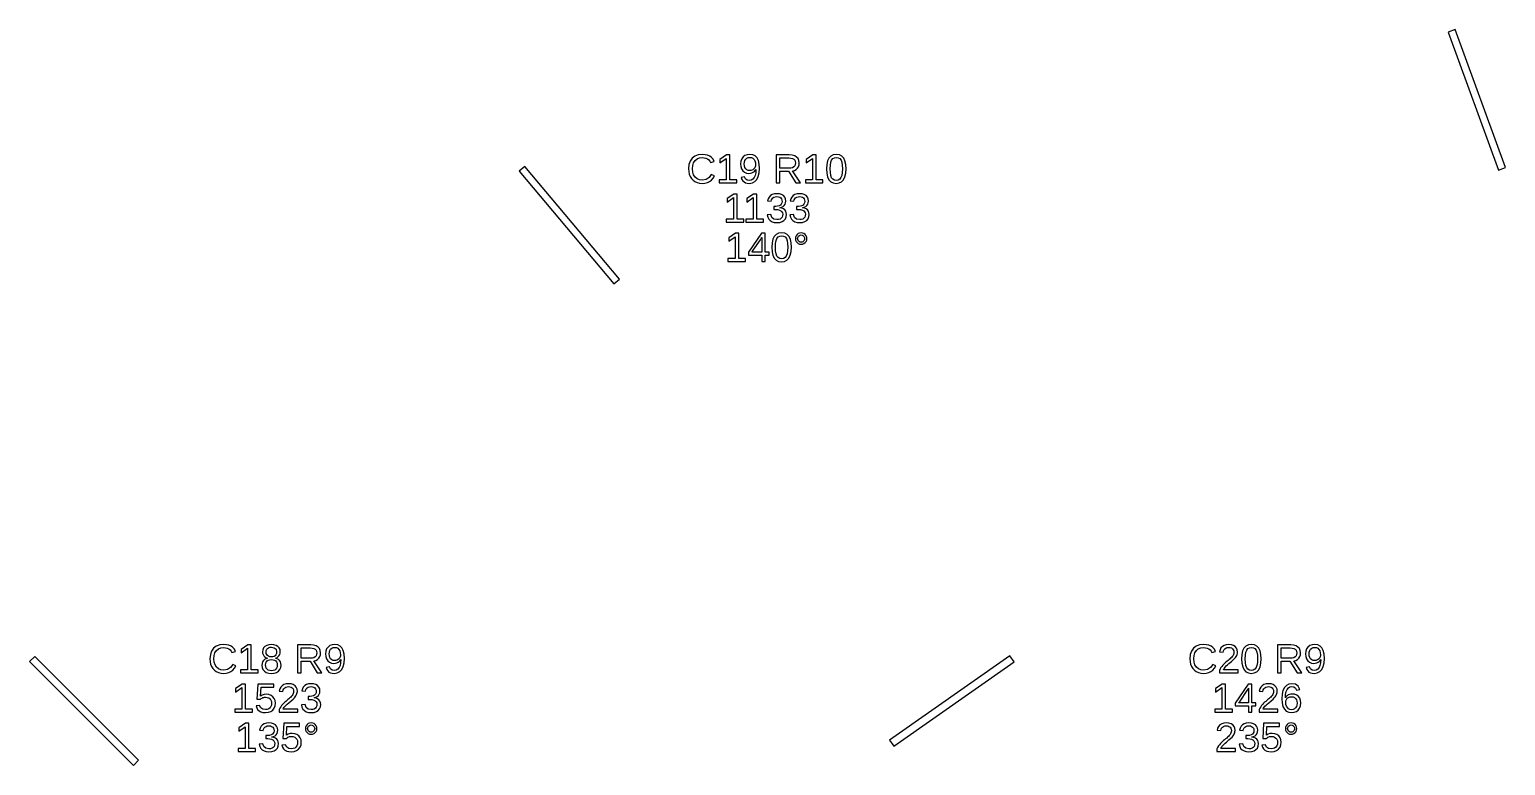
# Model space of a CAD drawing. Extents: x 195 to 2890, y 70 to 1529.
# Drawn here: x 1923.5 to 2224.7, y 878.3 to 1028.5 of the extents above; entities that cross this region are included whole.
import ezdxf

# ---------------------------------------------------------------- set-up
doc = ezdxf.new("R2010")
doc.units = 0
doc.layers.get('0').update_dxf_attribs({"linetype": 'CONTINUOUS'})

msp = doc.modelspace()

# ---------------------------------------------------------------- linework, layer by layer
for points in [[(2224.7, 1000.26), (2214.44, 1028.45), (2213.03, 1027.93), (2223.3, 999.743)], [(2043.86, 977.501), (2024.57, 1000.48), (2023.43, 999.518), (2042.71, 976.537)], [(2061.31, 997.093), (2061.81, 997.222), (2062.26, 997.437), (2062.66, 997.734), (2062.99, 998.109), (2063.26, 998.564), (2062.62, 998.881), (2062.15, 998.219), (2061.55, 997.821), (2060.81, 997.689), (2060.23, 997.76), (2059.73, 997.974), (2059.32, 998.33), (2059.01, 998.803), (2058.83, 999.368), (2058.77, 1000.02), (2058.83, 1000.68), (2059, 1001.24), (2059.3, 1001.7), (2059.7, 1002.04), (2060.19, 1002.25), (2060.78, 1002.32), (2061.16, 1002.29), (2061.51, 1002.2), (2061.83, 1002.05), (2062.09, 1001.85), (2062.31, 1001.59), (2062.47, 1001.29), (2063.2, 1001.53), (2062.97, 1001.96), (2062.67, 1002.31), (2062.3, 1002.59), (2061.86, 1002.79), (2061.35, 1002.91), (2060.77, 1002.95), (2059.96, 1002.86), (2059.28, 1002.6), (2058.72, 1002.17), (2058.31, 1001.59), (2058.06, 1000.87), (2057.98, 1000.02), (2058.02, 999.441), (2058.13, 998.913), (2058.31, 998.44), (2058.56, 998.028), (2058.89, 997.685), (2059.27, 997.41), (2059.72, 997.21), (2060.22, 997.09), (2060.77, 997.05)], [(2067.8, 997.754), (2066.41, 997.754), (2066.41, 1002.86), (2065.73, 1002.86), (2064.37, 1001.93), (2064.37, 1001.24), (2065.67, 1002.16), (2065.67, 997.754), (2064.21, 997.754), (2064.21, 997.132), (2067.8, 997.132)], [(2070.99, 997.138), (2071.5, 997.403), (2071.91, 997.844), (2072.21, 998.448), (2072.39, 999.205), (2072.45, 1000.11), (2072.39, 1000.98), (2072.23, 1001.69), (2071.96, 1002.24), (2071.58, 1002.64), (2071.09, 1002.87), (2070.51, 1002.95), (2069.95, 1002.89), (2069.48, 1002.72), (2069.1, 1002.44), (2068.82, 1002.05), (2068.65, 1001.58), (2068.6, 1001.02), (2068.65, 1000.48), (2068.8, 1000.01), (2069.06, 999.617), (2069.41, 999.324), (2069.82, 999.147), (2070.3, 999.089), (2070.61, 999.113), (2070.89, 999.187), (2071.17, 999.31), (2071.4, 999.474), (2071.59, 999.67), (2071.72, 999.898), (2071.68, 999.23), (2071.56, 998.672), (2071.36, 998.226), (2071.1, 997.901), (2070.77, 997.705), (2070.38, 997.64), (2069.94, 997.72), (2069.62, 997.958), (2069.42, 998.356), (2068.72, 998.246), (2068.86, 997.865), (2069.05, 997.56), (2069.3, 997.333), (2069.6, 997.176), (2069.95, 997.082), (2070.37, 997.05)], [(2070.15, 999.707), (2069.88, 999.828), (2069.65, 1000.03), (2069.48, 1000.3), (2069.38, 1000.63), (2069.34, 1001.02), (2069.38, 1001.4), (2069.48, 1001.73), (2069.65, 1002), (2069.88, 1002.2), (2070.15, 1002.32), (2070.48, 1002.36), (2070.81, 1002.31), (2071.1, 1002.17), (2071.33, 1001.93), (2071.51, 1001.62), (2071.61, 1001.25), (2071.65, 1000.82), (2071.63, 1000.6), (2071.58, 1000.4), (2071.49, 1000.22), (2071.38, 1000.06), (2071.23, 999.92), (2071.06, 999.811), (2070.88, 999.731), (2070.68, 999.682), (2070.47, 999.666)], [(2076.62, 999.512), (2078.4, 999.512), (2079.89, 997.132), (2080.79, 997.132), (2079.16, 999.601), (2079.57, 999.713), (2079.91, 999.896), (2080.19, 1000.15), (2080.4, 1000.46), (2080.52, 1000.82), (2080.56, 1001.22), (2080.5, 1001.7), (2080.33, 1002.1), (2080.03, 1002.43), (2079.63, 1002.67), (2079.14, 1002.82), (2078.54, 1002.86), (2075.84, 1002.86), (2075.84, 997.132), (2076.62, 997.132)], [(2076.62, 1000.13), (2076.62, 1002.24), (2078.46, 1002.24), (2078.85, 1002.21), (2079.18, 1002.13), (2079.44, 1001.98), (2079.63, 1001.78), (2079.74, 1001.52), (2079.78, 1001.22), (2079.74, 1000.9), (2079.63, 1000.63), (2079.44, 1000.41), (2079.19, 1000.25), (2078.87, 1000.16), (2078.49, 1000.13)], [(2085.4, 997.754), (2084.01, 997.754), (2084.01, 1002.86), (2083.33, 1002.86), (2081.98, 1001.93), (2081.98, 1001.24), (2083.27, 1002.16), (2083.27, 997.754), (2081.81, 997.754), (2081.81, 997.132), (2085.4, 997.132)], [(2088.72, 997.134), (2089.22, 997.387), (2089.61, 997.807), (2089.89, 998.387), (2090.06, 999.118), (2090.12, 1000), (2090.07, 1000.89), (2089.9, 1001.63), (2089.64, 1002.21), (2089.26, 1002.62), (2088.76, 1002.87), (2088.14, 1002.95), (2087.51, 1002.87), (2087, 1002.62), (2086.62, 1002.21), (2086.35, 1001.64), (2086.19, 1000.9), (2086.14, 1000), (2086.19, 999.114), (2086.36, 998.382), (2086.63, 997.803), (2087.02, 997.385), (2087.51, 997.134), (2088.12, 997.05)], [(2087.73, 997.711), (2087.41, 997.9), (2087.18, 998.214), (2087.01, 998.664), (2086.91, 999.259), (2086.88, 1000), (2086.91, 1000.76), (2087.01, 1001.36), (2087.17, 1001.81), (2087.41, 1002.11), (2087.73, 1002.29), (2088.14, 1002.36), (2088.54, 1002.29), (2088.86, 1002.11), (2089.09, 1001.8), (2089.25, 1001.35), (2089.34, 1000.75), (2089.37, 1000), (2089.34, 999.271), (2089.24, 998.68), (2089.07, 998.226), (2088.83, 997.905), (2088.52, 997.712), (2088.13, 997.648)], [(2069.27, 989.754), (2067.87, 989.754), (2067.87, 994.864), (2067.2, 994.864), (2065.84, 993.933), (2065.84, 993.241), (2067.14, 994.165), (2067.14, 989.754), (2065.67, 989.754), (2065.67, 989.132), (2069.27, 989.132)], [(2073.28, 989.754), (2071.89, 989.754), (2071.89, 994.864), (2071.21, 994.864), (2069.86, 993.933), (2069.86, 993.241), (2071.15, 994.165), (2071.15, 989.754), (2069.69, 989.754), (2069.69, 989.132), (2073.28, 989.132)], [(2076.59, 989.099), (2077.07, 989.244), (2077.45, 989.486), (2077.73, 989.816), (2077.9, 990.225), (2077.96, 990.714), (2077.92, 991.06), (2077.8, 991.363), (2077.6, 991.626), (2077.33, 991.835), (2077, 991.978), (2076.6, 992.057), (2076.6, 992.073), (2076.96, 992.179), (2077.26, 992.335), (2077.49, 992.539), (2077.66, 992.791), (2077.77, 993.089), (2077.8, 993.432), (2077.75, 993.875), (2077.59, 994.247), (2077.32, 994.549), (2076.96, 994.772), (2076.51, 994.905), (2075.98, 994.95), (2075.49, 994.906), (2075.06, 994.774), (2074.69, 994.555), (2074.4, 994.258), (2074.21, 993.892), (2074.11, 993.457), (2074.84, 993.4), (2074.9, 993.678), (2075.02, 993.911), (2075.19, 994.099), (2075.41, 994.237), (2075.67, 994.32), (2075.97, 994.348), (2076.3, 994.318), (2076.57, 994.229), (2076.78, 994.081), (2076.93, 993.882), (2077.02, 993.64), (2077.05, 993.355), (2077.01, 993.068), (2076.9, 992.826), (2076.72, 992.629), (2076.46, 992.483), (2076.15, 992.395), (2075.78, 992.366), (2075.38, 992.366), (2075.38, 991.731), (2075.8, 991.731), (2076.22, 991.702), (2076.56, 991.615), (2076.84, 991.469), (2077.04, 991.271), (2077.16, 991.028), (2077.2, 990.739), (2077.16, 990.41), (2077.06, 990.14), (2076.88, 989.929), (2076.65, 989.778), (2076.36, 989.687), (2076.01, 989.656), (2075.39, 989.769), (2074.97, 990.108), (2074.76, 990.674), (2074.01, 990.604), (2074.12, 990.134), (2074.33, 989.746), (2074.62, 989.443), (2075.01, 989.225), (2075.47, 989.094), (2076.01, 989.05)], [(2081.22, 989.099), (2081.7, 989.244), (2082.09, 989.486), (2082.37, 989.816), (2082.54, 990.225), (2082.59, 990.714), (2082.55, 991.06), (2082.43, 991.363), (2082.24, 991.626), (2081.97, 991.835), (2081.63, 991.978), (2081.23, 992.057), (2081.23, 992.073), (2081.59, 992.179), (2081.89, 992.335), (2082.13, 992.539), (2082.3, 992.791), (2082.4, 993.089), (2082.43, 993.432), (2082.38, 993.875), (2082.22, 994.247), (2081.96, 994.549), (2081.6, 994.772), (2081.15, 994.905), (2080.62, 994.95), (2080.12, 994.906), (2079.69, 994.774), (2079.32, 994.555), (2079.04, 994.258), (2078.84, 993.892), (2078.74, 993.457), (2079.48, 993.4), (2079.54, 993.678), (2079.65, 993.911), (2079.82, 994.099), (2080.04, 994.237), (2080.31, 994.32), (2080.61, 994.348), (2080.93, 994.318), (2081.2, 994.229), (2081.41, 994.081), (2081.56, 993.882), (2081.65, 993.64), (2081.68, 993.355), (2081.65, 993.068), (2081.53, 992.826), (2081.35, 992.629), (2081.1, 992.483), (2080.79, 992.395), (2080.42, 992.366), (2080.02, 992.366), (2080.02, 991.731), (2080.43, 991.731), (2080.85, 991.702), (2081.2, 991.615), (2081.47, 991.469), (2081.67, 991.271), (2081.79, 991.028), (2081.83, 990.739), (2081.8, 990.41), (2081.69, 990.14), (2081.52, 989.929), (2081.28, 989.778), (2080.99, 989.687), (2080.65, 989.656), (2080.02, 989.769), (2079.6, 990.108), (2079.4, 990.674), (2078.64, 990.604), (2078.75, 990.134), (2078.96, 989.746), (2079.26, 989.443), (2079.64, 989.225), (2080.11, 989.094), (2080.65, 989.05)], [(2069.61, 981.754), (2068.21, 981.754), (2068.21, 986.864), (2067.54, 986.864), (2066.18, 985.933), (2066.18, 985.241), (2067.48, 986.165), (2067.48, 981.754), (2066.02, 981.754), (2066.02, 981.132), (2069.61, 981.132)], [(2073.6, 982.429), (2074.41, 982.429), (2074.41, 983.007), (2073.6, 983.007), (2073.6, 986.864), (2072.83, 986.864), (2070.21, 982.999), (2070.21, 982.429), (2072.91, 982.429), (2072.91, 981.132), (2073.6, 981.132)], [(2070.88, 983.007), (2070.95, 983.089), (2071.17, 983.39), (2072.64, 985.554), (2072.68, 985.618), (2072.73, 985.708), (2072.8, 985.823), (2072.86, 985.932), (2072.89, 986.004), (2072.91, 986.038), (2072.91, 983.007)], [(2077.56, 981.134), (2078.06, 981.387), (2078.45, 981.807), (2078.73, 982.387), (2078.9, 983.118), (2078.96, 984), (2078.91, 984.894), (2078.75, 985.629), (2078.48, 986.205), (2078.1, 986.619), (2077.6, 986.867), (2076.98, 986.95), (2076.35, 986.868), (2075.84, 986.623), (2075.46, 986.213), (2075.19, 985.64), (2075.03, 984.902), (2074.98, 984), (2075.03, 983.114), (2075.2, 982.382), (2075.47, 981.803), (2075.86, 981.385), (2076.35, 981.134), (2076.96, 981.05)], [(2076.57, 981.711), (2076.25, 981.9), (2076.02, 982.214), (2075.85, 982.664), (2075.75, 983.259), (2075.72, 984), (2075.75, 984.759), (2075.85, 985.362), (2076.01, 985.806), (2076.25, 986.112), (2076.57, 986.295), (2076.98, 986.356), (2077.38, 986.294), (2077.7, 986.108), (2077.93, 985.798), (2078.09, 985.351), (2078.18, 984.751), (2078.22, 984), (2078.18, 983.271), (2078.08, 982.68), (2077.91, 982.226), (2077.68, 981.905), (2077.36, 981.712), (2076.97, 981.648)], [(2081.25, 984.668), (2081.53, 984.781), (2081.77, 984.968), (2081.96, 985.21), (2082.08, 985.484), (2082.12, 985.79), (2082.08, 986.097), (2081.97, 986.371), (2081.78, 986.612), (2081.53, 986.8), (2081.26, 986.912), (2080.95, 986.95), (2080.64, 986.912), (2080.36, 986.798), (2080.12, 986.608), (2079.93, 986.365), (2079.82, 986.093), (2079.78, 985.79), (2079.82, 985.488), (2079.93, 985.215), (2080.13, 984.972), (2080.37, 984.783), (2080.64, 984.669), (2080.95, 984.631)], [(2080.76, 985.082), (2080.59, 985.154), (2080.44, 985.274), (2080.32, 985.427), (2080.25, 985.599), (2080.23, 985.79), (2080.25, 985.981), (2080.32, 986.154), (2080.44, 986.307), (2080.59, 986.427), (2080.76, 986.499), (2080.95, 986.523), (2081.14, 986.499), (2081.31, 986.429), (2081.46, 986.311), (2081.58, 986.159), (2081.65, 985.986), (2081.67, 985.79), (2081.65, 985.597), (2081.58, 985.424), (2081.46, 985.271), (2081.31, 985.153), (2081.14, 985.082), (2080.95, 985.058)], [(1963.63, 897.093), (1964.13, 897.222), (1964.58, 897.437), (1964.97, 897.734), (1965.3, 898.109), (1965.57, 898.564), (1964.94, 898.881), (1964.47, 898.219), (1963.86, 897.821), (1963.13, 897.689), (1962.54, 897.76), (1962.05, 897.974), (1961.64, 898.33), (1961.33, 898.803), (1961.15, 899.368), (1961.08, 900.024), (1961.14, 900.685), (1961.32, 901.244), (1961.61, 901.703), (1962.01, 902.043), (1962.51, 902.247), (1963.09, 902.315), (1963.48, 902.286), (1963.83, 902.198), (1964.14, 902.051), (1964.41, 901.848), (1964.62, 901.593), (1964.78, 901.286), (1965.52, 901.53), (1965.29, 901.961), (1964.99, 902.315), (1964.62, 902.592), (1964.17, 902.791), (1963.66, 902.91), (1963.09, 902.95), (1962.28, 902.863), (1961.59, 902.604), (1961.04, 902.173), (1960.62, 901.589), (1960.38, 900.873), (1960.3, 900.024), (1960.33, 899.441), (1960.44, 898.913), (1960.63, 898.44), (1960.88, 898.028), (1961.2, 897.685), (1961.59, 897.41), (1962.04, 897.21), (1962.54, 897.09), (1963.09, 897.05)], [(1970.12, 897.754), (1968.72, 897.754), (1968.72, 902.864), (1968.05, 902.864), (1966.69, 901.933), (1966.69, 901.241), (1967.99, 902.165), (1967.99, 897.754), (1966.53, 897.754), (1966.53, 897.132), (1970.12, 897.132)], [(1973.42, 897.099), (1973.91, 897.247), (1974.29, 897.494), (1974.57, 897.828), (1974.74, 898.24), (1974.8, 898.731), (1974.76, 899.087), (1974.66, 899.401), (1974.49, 899.672), (1974.26, 899.891), (1973.98, 900.047), (1973.64, 900.138), (1973.64, 900.155), (1973.93, 900.247), (1974.18, 900.401), (1974.38, 900.614), (1974.53, 900.873), (1974.62, 901.159), (1974.65, 901.473), (1974.6, 901.895), (1974.44, 902.254), (1974.16, 902.551), (1973.8, 902.773), (1973.35, 902.906), (1972.83, 902.95), (1972.31, 902.905), (1971.88, 902.769), (1971.51, 902.543), (1971.24, 902.244), (1971.08, 901.89), (1971.02, 901.481), (1971.05, 901.167), (1971.14, 900.881), (1971.29, 900.622), (1971.49, 900.407), (1971.74, 900.248), (1972.03, 900.146), (1972.03, 900.13), (1971.72, 900.043), (1971.44, 899.888), (1971.21, 899.666), (1971.03, 899.391), (1970.92, 899.077), (1970.89, 898.722), (1970.94, 898.229), (1971.12, 897.816), (1971.41, 897.486), (1971.8, 897.244), (1972.28, 897.099), (1972.84, 897.05)], [(1972.52, 900.452), (1972.26, 900.538), (1972.05, 900.681), (1971.89, 900.88), (1971.8, 901.13), (1971.77, 901.432), (1971.8, 901.728), (1971.89, 901.971), (1972.04, 902.16), (1972.25, 902.296), (1972.51, 902.377), (1972.83, 902.405), (1973.42, 902.297), (1973.78, 901.972), (1973.89, 901.432), (1973.86, 901.11), (1973.77, 900.853), (1973.62, 900.661), (1973.42, 900.529), (1973.15, 900.45), (1972.84, 900.423)], [(1978.94, 899.512), (1980.72, 899.512), (1982.21, 897.132), (1983.11, 897.132), (1981.48, 899.601), (1981.88, 899.713), (1982.23, 899.896), (1982.51, 900.151), (1982.71, 900.463), (1982.84, 900.821), (1982.88, 901.225), (1982.82, 901.702), (1982.64, 902.104), (1982.35, 902.431), (1981.95, 902.672), (1981.45, 902.816), (1980.86, 902.864), (1978.16, 902.864), (1978.16, 897.132), (1978.94, 897.132)], [(1978.94, 900.126), (1978.94, 902.242), (1980.78, 902.242), (1981.17, 902.213), (1981.5, 902.125), (1981.76, 901.979), (1981.95, 901.778), (1982.06, 901.524), (1982.1, 901.217), (1982.06, 900.898), (1981.95, 900.63), (1981.76, 900.413), (1981.51, 900.254), (1981.19, 900.158), (1980.81, 900.126)], [(1986.27, 897.138), (1986.78, 897.403), (1987.19, 897.844), (1987.49, 898.448), (1987.67, 899.205), (1987.73, 900.114), (1987.68, 900.981), (1987.51, 901.691), (1987.24, 902.242), (1986.86, 902.635), (1986.38, 902.871), (1985.79, 902.95), (1985.24, 902.893), (1984.77, 902.721), (1984.39, 902.435), (1984.11, 902.049), (1983.94, 901.578), (1983.88, 901.021), (1983.94, 900.476), (1984.09, 900.009), (1984.35, 899.617), (1984.69, 899.324), (1985.1, 899.147), (1985.58, 899.089), (1985.89, 899.113), (1986.18, 899.187), (1986.45, 899.31), (1986.69, 899.474), (1986.87, 899.67), (1987.01, 899.898), (1986.96, 899.23), (1986.84, 898.672), (1986.65, 898.226), (1986.38, 897.901), (1986.06, 897.705), (1985.67, 897.64), (1985.23, 897.72), (1984.91, 897.958), (1984.7, 898.356), (1984, 898.246), (1984.14, 897.865), (1984.34, 897.56), (1984.58, 897.333), (1984.88, 897.176), (1985.24, 897.082), (1985.66, 897.05)], [(1985.44, 899.707), (1985.16, 899.828), (1984.93, 900.03), (1984.76, 900.302), (1984.66, 900.633), (1984.63, 901.021), (1984.66, 901.403), (1984.76, 901.727), (1984.93, 901.996), (1985.16, 902.196), (1985.44, 902.316), (1985.77, 902.356), (1986.1, 902.309), (1986.38, 902.169), (1986.62, 901.935), (1986.79, 901.624), (1986.9, 901.253), (1986.94, 900.822), (1986.92, 900.605), (1986.87, 900.404), (1986.78, 900.22), (1986.66, 900.057), (1986.52, 899.92), (1986.35, 899.811), (1986.16, 899.731), (1985.97, 899.682), (1985.76, 899.666)], [(2163.63, 897.093), (2164.13, 897.222), (2164.58, 897.437), (2164.97, 897.734), (2165.3, 898.109), (2165.57, 898.564), (2164.94, 898.881), (2164.47, 898.219), (2163.86, 897.821), (2163.13, 897.689), (2162.54, 897.76), (2162.05, 897.974), (2161.64, 898.33), (2161.33, 898.803), (2161.15, 899.368), (2161.08, 900.024), (2161.14, 900.685), (2161.32, 901.244), (2161.61, 901.703), (2162.01, 902.043), (2162.51, 902.247), (2163.09, 902.315), (2163.48, 902.286), (2163.83, 902.198), (2164.14, 902.051), (2164.41, 901.848), (2164.62, 901.593), (2164.78, 901.286), (2165.52, 901.53), (2165.29, 901.961), (2164.99, 902.315), (2164.62, 902.592), (2164.17, 902.791), (2163.66, 902.91), (2163.09, 902.95), (2162.28, 902.863), (2161.59, 902.604), (2161.04, 902.173), (2160.62, 901.589), (2160.38, 900.873), (2160.3, 900.024), (2160.33, 899.441), (2160.44, 898.913), (2160.63, 898.44), (2160.88, 898.028), (2161.2, 897.685), (2161.59, 897.41), (2162.04, 897.21), (2162.54, 897.09), (2163.09, 897.05)], [(2170.11, 897.754), (2167.12, 897.754), (2167.21, 897.946), (2167.35, 898.144), (2167.51, 898.346), (2167.72, 898.559), (2167.97, 898.789), (2168.26, 899.036), (2168.76, 899.457), (2169.15, 899.797), (2169.41, 900.057), (2169.59, 900.277), (2169.75, 900.496), (2169.86, 900.716), (2169.95, 900.936), (2170, 901.157), (2170.02, 901.379), (2169.96, 901.843), (2169.81, 902.23), (2169.55, 902.541), (2169.2, 902.768), (2168.75, 902.904), (2168.22, 902.95), (2167.72, 902.905), (2167.29, 902.769), (2166.93, 902.543), (2166.64, 902.24), (2166.44, 901.876), (2166.34, 901.448), (2167.09, 901.379), (2167.15, 901.663), (2167.27, 901.901), (2167.45, 902.093), (2167.67, 902.235), (2167.92, 902.319), (2168.22, 902.348), (2168.52, 902.319), (2168.78, 902.232), (2168.99, 902.087), (2169.14, 901.89), (2169.23, 901.646), (2169.26, 901.355), (2169.25, 901.13), (2169.19, 900.921), (2169.1, 900.728), (2168.98, 900.547), (2168.84, 900.37), (2168.68, 900.199), (2168.5, 900.031), (2168.31, 899.863), (2168.1, 899.695), (2167.88, 899.522), (2167.66, 899.34), (2167.44, 899.148), (2167.23, 898.943), (2167.02, 898.724), (2166.82, 898.488), (2166.63, 898.233), (2166.46, 897.953), (2166.31, 897.648), (2166.31, 897.132), (2170.11, 897.132)], [(2173.44, 897.134), (2173.94, 897.387), (2174.33, 897.807), (2174.61, 898.387), (2174.78, 899.118), (2174.83, 900), (2174.78, 900.894), (2174.62, 901.629), (2174.35, 902.205), (2173.97, 902.619), (2173.47, 902.867), (2172.86, 902.95), (2172.22, 902.868), (2171.72, 902.623), (2171.33, 902.213), (2171.06, 901.64), (2170.9, 900.902), (2170.85, 900), (2170.91, 899.114), (2171.07, 898.382), (2171.35, 897.803), (2171.73, 897.385), (2172.23, 897.134), (2172.83, 897.05)], [(2172.45, 897.711), (2172.13, 897.9), (2171.89, 898.214), (2171.72, 898.664), (2171.62, 899.259), (2171.59, 900), (2171.62, 900.759), (2171.72, 901.362), (2171.89, 901.806), (2172.12, 902.112), (2172.45, 902.295), (2172.86, 902.356), (2173.25, 902.294), (2173.57, 902.108), (2173.8, 901.798), (2173.96, 901.351), (2174.06, 900.751), (2174.09, 900), (2174.06, 899.271), (2173.96, 898.68), (2173.79, 898.226), (2173.55, 897.905), (2173.23, 897.712), (2172.84, 897.648)], [(2178.94, 899.512), (2180.72, 899.512), (2182.21, 897.132), (2183.11, 897.132), (2181.48, 899.601), (2181.88, 899.713), (2182.23, 899.896), (2182.51, 900.151), (2182.71, 900.463), (2182.84, 900.821), (2182.88, 901.225), (2182.82, 901.702), (2182.64, 902.104), (2182.35, 902.431), (2181.95, 902.672), (2181.45, 902.816), (2180.86, 902.864), (2178.16, 902.864), (2178.16, 897.132), (2178.94, 897.132)], [(2178.94, 900.126), (2178.94, 902.242), (2180.78, 902.242), (2181.17, 902.213), (2181.5, 902.125), (2181.76, 901.979), (2181.95, 901.778), (2182.06, 901.524), (2182.1, 901.217), (2182.06, 900.898), (2181.95, 900.63), (2181.76, 900.413), (2181.51, 900.254), (2181.19, 900.158), (2180.81, 900.126)], [(2186.27, 897.138), (2186.78, 897.403), (2187.19, 897.844), (2187.49, 898.448), (2187.67, 899.205), (2187.73, 900.114), (2187.68, 900.981), (2187.51, 901.691), (2187.24, 902.242), (2186.86, 902.635), (2186.38, 902.871), (2185.79, 902.95), (2185.24, 902.893), (2184.77, 902.721), (2184.39, 902.435), (2184.11, 902.049), (2183.94, 901.578), (2183.88, 901.021), (2183.94, 900.476), (2184.09, 900.009), (2184.35, 899.617), (2184.69, 899.324), (2185.1, 899.147), (2185.58, 899.089), (2185.89, 899.113), (2186.18, 899.187), (2186.45, 899.31), (2186.69, 899.474), (2186.87, 899.67), (2187.01, 899.898), (2186.96, 899.23), (2186.84, 898.672), (2186.65, 898.226), (2186.38, 897.901), (2186.06, 897.705), (2185.67, 897.64), (2185.23, 897.72), (2184.91, 897.958), (2184.7, 898.356), (2184, 898.246), (2184.14, 897.865), (2184.34, 897.56), (2184.58, 897.333), (2184.88, 897.176), (2185.24, 897.082), (2185.66, 897.05)], [(2185.44, 899.707), (2185.16, 899.828), (2184.93, 900.03), (2184.76, 900.302), (2184.66, 900.633), (2184.63, 901.021), (2184.66, 901.403), (2184.76, 901.727), (2184.93, 901.996), (2185.16, 902.196), (2185.44, 902.316), (2185.77, 902.356), (2186.1, 902.309), (2186.38, 902.169), (2186.62, 901.935), (2186.79, 901.624), (2186.9, 901.253), (2186.94, 900.822), (2186.92, 900.605), (2186.87, 900.404), (2186.78, 900.22), (2186.66, 900.057), (2186.52, 899.92), (2186.35, 899.811), (2186.16, 899.731), (2185.97, 899.682), (2185.76, 899.666)], [(1945.74, 879.317), (1924.53, 900.53), (1923.47, 899.47), (1944.68, 878.256)], [(1972.18, 897.731), (1971.78, 898.126), (1971.64, 898.783), (1971.68, 899.098), (1971.78, 899.365), (1971.96, 899.583), (1972.19, 899.745), (1972.48, 899.842), (1972.83, 899.874), (1973.18, 899.844), (1973.48, 899.754), (1973.72, 899.603), (1973.9, 899.394), (1974, 899.126), (1974.04, 898.8), (1974, 898.42), (1973.91, 898.115), (1973.74, 897.886), (1973.51, 897.727), (1973.22, 897.631), (1972.85, 897.599)], [(2124.43, 899.386), (2123.57, 900.614), (2099, 883.407), (2099.86, 882.178)], [(1968.96, 889.754), (1967.56, 889.754), (1967.56, 894.864), (1966.89, 894.864), (1965.53, 893.933), (1965.53, 893.241), (1966.83, 894.165), (1966.83, 889.754), (1965.37, 889.754), (1965.37, 889.132), (1968.96, 889.132)], [(1972.21, 889.108), (1972.7, 889.282), (1973.11, 889.571), (1973.41, 889.961), (1973.59, 890.437), (1973.65, 890.999), (1973.59, 891.497), (1973.43, 891.929), (1973.15, 892.293), (1972.77, 892.569), (1972.32, 892.734), (1971.8, 892.789), (1971.35, 892.749), (1970.96, 892.627), (1970.61, 892.423), (1970.72, 894.242), (1973.32, 894.242), (1973.32, 894.864), (1970.06, 894.864), (1969.87, 891.78), (1970.58, 891.78), (1970.75, 891.915), (1970.92, 892.021), (1971.09, 892.098), (1971.27, 892.15), (1971.45, 892.181), (1971.65, 892.191), (1972, 892.154), (1972.3, 892.043), (1972.55, 891.858), (1972.74, 891.612), (1972.85, 891.321), (1972.89, 890.983), (1972.85, 890.597), (1972.74, 890.271), (1972.56, 890.004), (1972.3, 889.806), (1972, 889.688), (1971.63, 889.648), (1971.07, 889.743), (1970.68, 890.026), (1970.44, 890.499), (1969.7, 890.413), (1969.83, 890.006), (1970.03, 889.668), (1970.32, 889.4), (1970.68, 889.206), (1971.12, 889.089), (1971.62, 889.05)], [(1978.22, 889.754), (1975.22, 889.754), (1975.32, 889.946), (1975.46, 890.144), (1975.62, 890.346), (1975.83, 890.559), (1976.08, 890.789), (1976.37, 891.036), (1976.87, 891.457), (1977.26, 891.797), (1977.52, 892.057), (1977.7, 892.277), (1977.85, 892.496), (1977.97, 892.716), (1978.06, 892.936), (1978.11, 893.157), (1978.13, 893.379), (1978.07, 893.843), (1977.92, 894.23), (1977.66, 894.541), (1977.3, 894.768), (1976.86, 894.904), (1976.33, 894.95), (1975.83, 894.905), (1975.4, 894.769), (1975.04, 894.543), (1974.75, 894.24), (1974.55, 893.876), (1974.45, 893.448), (1975.2, 893.379), (1975.26, 893.663), (1975.38, 893.901), (1975.56, 894.093), (1975.78, 894.235), (1976.03, 894.319), (1976.33, 894.348), (1976.63, 894.319), (1976.89, 894.232), (1977.1, 894.087), (1977.25, 893.89), (1977.34, 893.646), (1977.37, 893.355), (1977.36, 893.13), (1977.3, 892.921), (1977.21, 892.728), (1977.09, 892.547), (1976.95, 892.37), (1976.79, 892.199), (1976.61, 892.031), (1976.42, 891.863), (1976.21, 891.695), (1975.99, 891.522), (1975.77, 891.34), (1975.55, 891.148), (1975.34, 890.943), (1975.13, 890.724), (1974.93, 890.488), (1974.74, 890.233), (1974.57, 889.953), (1974.42, 889.648), (1974.42, 889.132), (1978.22, 889.132)], [(1981.53, 889.099), (1982.01, 889.244), (1982.4, 889.486), (1982.68, 889.816), (1982.85, 890.225), (1982.9, 890.714), (1982.86, 891.06), (1982.74, 891.363), (1982.54, 891.626), (1982.27, 891.835), (1981.94, 891.978), (1981.54, 892.057), (1981.54, 892.073), (1981.9, 892.179), (1982.2, 892.335), (1982.44, 892.539), (1982.61, 892.791), (1982.71, 893.089), (1982.74, 893.432), (1982.69, 893.875), (1982.53, 894.247), (1982.27, 894.549), (1981.9, 894.772), (1981.46, 894.905), (1980.93, 894.95), (1980.43, 894.906), (1980, 894.774), (1979.63, 894.555), (1979.35, 894.258), (1979.15, 893.892), (1979.05, 893.457), (1979.79, 893.4), (1979.85, 893.678), (1979.96, 893.911), (1980.13, 894.099), (1980.35, 894.237), (1980.61, 894.32), (1980.92, 894.348), (1981.24, 894.318), (1981.51, 894.229), (1981.72, 894.081), (1981.87, 893.882), (1981.96, 893.64), (1981.99, 893.355), (1981.95, 893.068), (1981.84, 892.826), (1981.66, 892.629), (1981.41, 892.483), (1981.1, 892.395), (1980.73, 892.366), (1980.33, 892.366), (1980.33, 891.731), (1980.74, 891.731), (1981.16, 891.702), (1981.51, 891.615), (1981.78, 891.469), (1981.98, 891.271), (1982.1, 891.028), (1982.14, 890.739), (1982.11, 890.41), (1982, 890.14), (1981.83, 889.929), (1981.59, 889.778), (1981.3, 889.687), (1980.96, 889.656), (1980.33, 889.769), (1979.91, 890.108), (1979.71, 890.674), (1978.95, 890.604), (1979.06, 890.134), (1979.27, 889.746), (1979.57, 889.443), (1979.95, 889.225), (1980.42, 889.094), (1980.96, 889.05)], [(2168.96, 889.754), (2167.56, 889.754), (2167.56, 894.864), (2166.89, 894.864), (2165.53, 893.933), (2165.53, 893.241), (2166.83, 894.165), (2166.83, 889.754), (2165.37, 889.754), (2165.37, 889.132), (2168.96, 889.132)], [(2172.95, 890.429), (2173.76, 890.429), (2173.76, 891.007), (2172.95, 891.007), (2172.95, 894.864), (2172.18, 894.864), (2169.56, 890.999), (2169.56, 890.429), (2172.26, 890.429), (2172.26, 889.132), (2172.95, 889.132)], [(2178.22, 889.754), (2175.22, 889.754), (2175.32, 889.946), (2175.46, 890.144), (2175.62, 890.346), (2175.83, 890.559), (2176.08, 890.789), (2176.37, 891.036), (2176.87, 891.457), (2177.26, 891.797), (2177.52, 892.057), (2177.7, 892.277), (2177.85, 892.496), (2177.97, 892.716), (2178.06, 892.936), (2178.11, 893.157), (2178.13, 893.379), (2178.07, 893.843), (2177.92, 894.23), (2177.66, 894.541), (2177.3, 894.768), (2176.86, 894.904), (2176.33, 894.95), (2175.83, 894.905), (2175.4, 894.769), (2175.04, 894.543), (2174.75, 894.24), (2174.55, 893.876), (2174.45, 893.448), (2175.2, 893.379), (2175.26, 893.663), (2175.38, 893.901), (2175.56, 894.093), (2175.78, 894.235), (2176.03, 894.319), (2176.33, 894.348), (2176.63, 894.319), (2176.89, 894.232), (2177.1, 894.087), (2177.25, 893.89), (2177.34, 893.646), (2177.37, 893.355), (2177.36, 893.13), (2177.3, 892.921), (2177.21, 892.728), (2177.09, 892.547), (2176.95, 892.37), (2176.79, 892.199), (2176.61, 892.031), (2176.42, 891.863), (2176.21, 891.695), (2175.99, 891.522), (2175.77, 891.34), (2175.55, 891.148), (2175.34, 890.943), (2175.13, 890.724), (2174.93, 890.488), (2174.74, 890.233), (2174.57, 889.953), (2174.42, 889.648), (2174.42, 889.132), (2178.22, 889.132)], [(2181.59, 889.108), (2182.04, 889.283), (2182.41, 889.575), (2182.68, 889.967), (2182.85, 890.445), (2182.9, 891.007), (2182.85, 891.528), (2182.7, 891.973), (2182.44, 892.342), (2182.09, 892.618), (2181.67, 892.783), (2181.18, 892.838), (2180.88, 892.817), (2180.6, 892.752), (2180.35, 892.645), (2180.12, 892.496), (2179.94, 892.309), (2179.79, 892.081), (2179.82, 892.761), (2179.94, 893.325), (2180.13, 893.772), (2180.39, 894.096), (2180.71, 894.291), (2181.1, 894.356), (2181.53, 894.278), (2181.84, 894.045), (2182.04, 893.656), (2182.74, 893.782), (2182.41, 894.431), (2181.87, 894.82), (2181.11, 894.95), (2180.5, 894.861), (2180, 894.595), (2179.59, 894.152), (2179.29, 893.544), (2179.12, 892.782), (2179.06, 891.866), (2179.11, 891.022), (2179.29, 890.323), (2179.57, 889.77), (2179.96, 889.37), (2180.46, 889.13), (2181.05, 889.05)], [(2170.23, 891.007), (2170.3, 891.089), (2170.52, 891.39), (2171.99, 893.554), (2172.03, 893.618), (2172.08, 893.708), (2172.14, 893.823), (2172.2, 893.932), (2172.24, 894.004), (2172.26, 894.038), (2172.26, 891.007)], [(2180.71, 889.687), (2180.43, 889.828), (2180.19, 890.063), (2180, 890.372), (2179.9, 890.734), (2179.86, 891.15), (2179.89, 891.474), (2180, 891.749), (2180.17, 891.974), (2180.41, 892.14), (2180.68, 892.239), (2181, 892.273), (2181.34, 892.235), (2181.62, 892.122), (2181.85, 891.935), (2182.02, 891.678), (2182.12, 891.358), (2182.16, 890.975), (2182.12, 890.589), (2182.02, 890.263), (2181.86, 889.996), (2181.63, 889.798), (2181.35, 889.68), (2181.03, 889.64)], [(1969.61, 881.754), (1968.21, 881.754), (1968.21, 886.864), (1967.54, 886.864), (1966.18, 885.933), (1966.18, 885.241), (1967.48, 886.165), (1967.48, 881.754), (1966.02, 881.754), (1966.02, 881.132), (1969.61, 881.132)], [(1972.92, 881.099), (1973.4, 881.244), (1973.78, 881.486), (1974.06, 881.816), (1974.23, 882.225), (1974.28, 882.714), (1974.24, 883.06), (1974.13, 883.363), (1973.93, 883.626), (1973.66, 883.835), (1973.32, 883.978), (1972.93, 884.057), (1972.93, 884.073), (1973.29, 884.179), (1973.58, 884.335), (1973.82, 884.539), (1973.99, 884.791), (1974.09, 885.089), (1974.13, 885.432), (1974.07, 885.875), (1973.91, 886.247), (1973.65, 886.549), (1973.29, 886.772), (1972.84, 886.905), (1972.31, 886.95), (1971.81, 886.906), (1971.38, 886.774), (1971.02, 886.555), (1970.73, 886.258), (1970.53, 885.892), (1970.43, 885.457), (1971.17, 885.4), (1971.23, 885.678), (1971.34, 885.911), (1971.52, 886.099), (1971.74, 886.237), (1972, 886.32), (1972.3, 886.348), (1972.63, 886.318), (1972.89, 886.229), (1973.1, 886.081), (1973.25, 885.882), (1973.34, 885.64), (1973.37, 885.355), (1973.34, 885.068), (1973.23, 884.826), (1973.04, 884.629), (1972.79, 884.483), (1972.48, 884.395), (1972.11, 884.366), (1971.71, 884.366), (1971.71, 883.731), (1972.12, 883.731), (1972.54, 883.702), (1972.89, 883.615), (1973.16, 883.469), (1973.36, 883.271), (1973.48, 883.028), (1973.52, 882.739), (1973.49, 882.41), (1973.38, 882.14), (1973.21, 881.929), (1972.97, 881.778), (1972.68, 881.687), (1972.34, 881.656), (1971.71, 881.769), (1971.29, 882.108), (1971.09, 882.674), (1970.33, 882.604), (1970.45, 882.134), (1970.65, 881.746), (1970.95, 881.443), (1971.34, 881.225), (1971.8, 881.094), (1972.34, 881.05)], [(1977.49, 881.108), (1977.99, 881.282), (1978.4, 881.571), (1978.7, 881.961), (1978.88, 882.437), (1978.94, 882.999), (1978.88, 883.497), (1978.71, 883.929), (1978.43, 884.293), (1978.06, 884.569), (1977.61, 884.734), (1977.08, 884.789), (1976.64, 884.749), (1976.24, 884.627), (1975.9, 884.423), (1976.01, 886.242), (1978.6, 886.242), (1978.6, 886.864), (1975.34, 886.864), (1975.15, 883.78), (1975.87, 883.78), (1976.04, 883.915), (1976.21, 884.021), (1976.38, 884.098), (1976.56, 884.15), (1976.74, 884.181), (1976.93, 884.191), (1977.29, 884.154), (1977.59, 884.043), (1977.84, 883.858), (1978.03, 883.612), (1978.14, 883.321), (1978.17, 882.983), (1978.14, 882.597), (1978.03, 882.271), (1977.84, 882.004), (1977.59, 881.806), (1977.28, 881.688), (1976.92, 881.648), (1976.36, 881.743), (1975.96, 882.026), (1975.73, 882.499), (1974.98, 882.413), (1975.11, 882.006), (1975.32, 881.668), (1975.61, 881.4), (1975.97, 881.206), (1976.4, 881.089), (1976.9, 881.05)], [(1981.25, 884.668), (1981.53, 884.781), (1981.77, 884.968), (1981.96, 885.21), (1982.08, 885.484), (1982.12, 885.79), (1982.08, 886.097), (1981.97, 886.371), (1981.78, 886.612), (1981.53, 886.8), (1981.26, 886.912), (1980.95, 886.95), (1980.64, 886.912), (1980.36, 886.798), (1980.12, 886.608), (1979.93, 886.365), (1979.82, 886.093), (1979.78, 885.79), (1979.82, 885.488), (1979.93, 885.215), (1980.13, 884.972), (1980.37, 884.783), (1980.64, 884.669), (1980.95, 884.631)], [(1980.76, 885.082), (1980.59, 885.154), (1980.44, 885.274), (1980.32, 885.427), (1980.25, 885.599), (1980.23, 885.79), (1980.25, 885.981), (1980.32, 886.154), (1980.44, 886.307), (1980.59, 886.427), (1980.76, 886.499), (1980.95, 886.523), (1981.14, 886.499), (1981.31, 886.429), (1981.46, 886.311), (1981.58, 886.159), (1981.65, 885.986), (1981.67, 885.79), (1981.65, 885.597), (1981.58, 885.424), (1981.46, 885.271), (1981.31, 885.153), (1981.14, 885.082), (1980.95, 885.058)], [(2169.6, 881.754), (2166.61, 881.754), (2166.71, 881.946), (2166.84, 882.144), (2167.01, 882.346), (2167.21, 882.559), (2167.46, 882.789), (2167.75, 883.036), (2168.26, 883.457), (2168.64, 883.797), (2168.9, 884.057), (2169.09, 884.277), (2169.24, 884.496), (2169.36, 884.716), (2169.44, 884.936), (2169.49, 885.157), (2169.51, 885.379), (2169.46, 885.843), (2169.3, 886.23), (2169.04, 886.541), (2168.69, 886.768), (2168.24, 886.904), (2167.71, 886.95), (2167.21, 886.905), (2166.78, 886.769), (2166.42, 886.543), (2166.13, 886.24), (2165.93, 885.876), (2165.83, 885.448), (2166.58, 885.379), (2166.65, 885.663), (2166.76, 885.901), (2166.94, 886.093), (2167.16, 886.235), (2167.42, 886.319), (2167.71, 886.348), (2168.01, 886.319), (2168.27, 886.232), (2168.48, 886.087), (2168.63, 885.89), (2168.72, 885.646), (2168.75, 885.355), (2168.74, 885.13), (2168.68, 884.921), (2168.59, 884.728), (2168.48, 884.547), (2168.34, 884.37), (2168.17, 884.199), (2167.99, 884.031), (2167.8, 883.863), (2167.59, 883.695), (2167.37, 883.522), (2167.16, 883.34), (2166.94, 883.148), (2166.72, 882.943), (2166.51, 882.724), (2166.31, 882.488), (2166.12, 882.233), (2165.95, 881.953), (2165.8, 881.648), (2165.8, 881.132), (2169.6, 881.132)], [(2172.92, 881.099), (2173.4, 881.244), (2173.78, 881.486), (2174.06, 881.816), (2174.23, 882.225), (2174.28, 882.714), (2174.24, 883.06), (2174.13, 883.363), (2173.93, 883.626), (2173.66, 883.835), (2173.32, 883.978), (2172.93, 884.057), (2172.93, 884.073), (2173.29, 884.179), (2173.58, 884.335), (2173.82, 884.539), (2173.99, 884.791), (2174.09, 885.089), (2174.13, 885.432), (2174.07, 885.875), (2173.91, 886.247), (2173.65, 886.549), (2173.29, 886.772), (2172.84, 886.905), (2172.31, 886.95), (2171.81, 886.906), (2171.38, 886.774), (2171.02, 886.555), (2170.73, 886.258), (2170.53, 885.892), (2170.43, 885.457), (2171.17, 885.4), (2171.23, 885.678), (2171.34, 885.911), (2171.52, 886.099), (2171.74, 886.237), (2172, 886.32), (2172.3, 886.348), (2172.63, 886.318), (2172.89, 886.229), (2173.1, 886.081), (2173.25, 885.882), (2173.34, 885.64), (2173.37, 885.355), (2173.34, 885.068), (2173.23, 884.826), (2173.04, 884.629), (2172.79, 884.483), (2172.48, 884.395), (2172.11, 884.366), (2171.71, 884.366), (2171.71, 883.731), (2172.12, 883.731), (2172.54, 883.702), (2172.89, 883.615), (2173.16, 883.469), (2173.36, 883.271), (2173.48, 883.028), (2173.52, 882.739), (2173.49, 882.41), (2173.38, 882.14), (2173.21, 881.929), (2172.97, 881.778), (2172.68, 881.687), (2172.34, 881.656), (2171.71, 881.769), (2171.29, 882.108), (2171.09, 882.674), (2170.33, 882.604), (2170.45, 882.134), (2170.65, 881.746), (2170.95, 881.443), (2171.34, 881.225), (2171.8, 881.094), (2172.34, 881.05)], [(2177.49, 881.108), (2177.99, 881.282), (2178.4, 881.571), (2178.7, 881.961), (2178.88, 882.437), (2178.94, 882.999), (2178.88, 883.497), (2178.71, 883.929), (2178.43, 884.293), (2178.06, 884.569), (2177.61, 884.734), (2177.08, 884.789), (2176.64, 884.749), (2176.24, 884.627), (2175.9, 884.423), (2176.01, 886.242), (2178.6, 886.242), (2178.6, 886.864), (2175.34, 886.864), (2175.15, 883.78), (2175.87, 883.78), (2176.04, 883.915), (2176.21, 884.021), (2176.38, 884.098), (2176.56, 884.15), (2176.74, 884.181), (2176.93, 884.191), (2177.29, 884.154), (2177.59, 884.043), (2177.84, 883.858), (2178.03, 883.612), (2178.14, 883.321), (2178.17, 882.983), (2178.14, 882.597), (2178.03, 882.271), (2177.84, 882.004), (2177.59, 881.806), (2177.28, 881.688), (2176.92, 881.648), (2176.36, 881.743), (2175.96, 882.026), (2175.73, 882.499), (2174.98, 882.413), (2175.11, 882.006), (2175.32, 881.668), (2175.61, 881.4), (2175.97, 881.206), (2176.4, 881.089), (2176.9, 881.05)], [(2181.25, 884.668), (2181.53, 884.781), (2181.77, 884.968), (2181.96, 885.21), (2182.08, 885.484), (2182.12, 885.79), (2182.08, 886.097), (2181.97, 886.371), (2181.78, 886.612), (2181.53, 886.8), (2181.26, 886.912), (2180.95, 886.95), (2180.64, 886.912), (2180.36, 886.798), (2180.12, 886.608), (2179.93, 886.365), (2179.82, 886.093), (2179.78, 885.79), (2179.82, 885.488), (2179.93, 885.215), (2180.13, 884.972), (2180.37, 884.783), (2180.64, 884.669), (2180.95, 884.631)], [(2180.76, 885.082), (2180.59, 885.154), (2180.44, 885.274), (2180.32, 885.427), (2180.25, 885.599), (2180.23, 885.79), (2180.25, 885.981), (2180.32, 886.154), (2180.44, 886.307), (2180.59, 886.427), (2180.76, 886.499), (2180.95, 886.523), (2181.14, 886.499), (2181.31, 886.429), (2181.46, 886.311), (2181.58, 886.159), (2181.65, 885.986), (2181.67, 885.79), (2181.65, 885.597), (2181.58, 885.424), (2181.46, 885.271), (2181.31, 885.153), (2181.14, 885.082), (2180.95, 885.058)]]:
    msp.add_lwpolyline(points, close=True)

doc.saveas('drawing.dxf')
